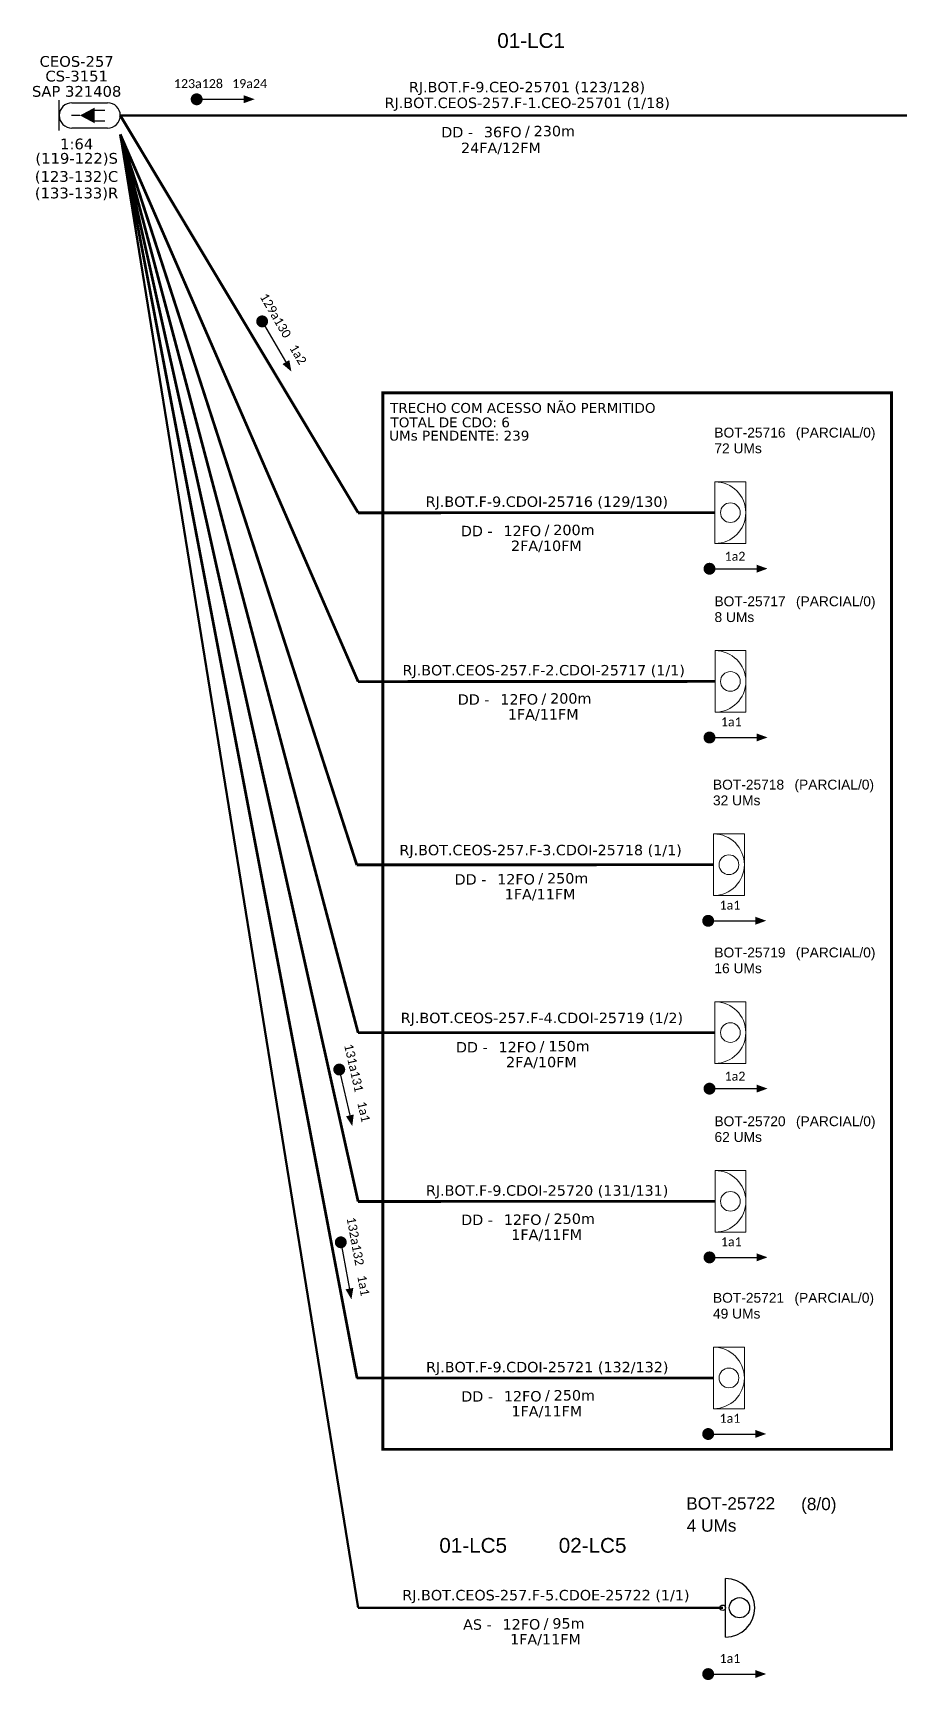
# Model space of a CAD drawing. Header units: millimetres. Extents: x 8485 to 9008, y -2695 to -2035.
# Drawn here: x 8484.9 to 8660.7, y -2622 to -2287.5 of the extents above; entities that cross this region are included whole.
import ezdxf
from ezdxf.enums import TextEntityAlignment as Align

# ---------------------------------------------------------------- set-up
doc = ezdxf.new("R2010")
doc.units = ezdxf.units.MM
doc.header["$MEASUREMENT"] = 0
for name, color, linetype, lineweight in [("20.0-LEGENDA DOS CDO'S", 1, 'Continuous', 0), ('20.1-CDO_INTERIOR', 1, 'Continuous', 0), ('20.2-CDO_POSTE', 1, 'Continuous', 5), ('40.1-ETIQUETAS', 1, 'Continuous', 20)]:
    doc.layers.add(name, color=color, linetype=linetype, lineweight=lineweight)
for name, color, linetype in [('20.4-CEOS', 1, 'Continuous'), ('CAP a instalar', 1, 'Continuous'), ('CD de instalação futura', 8, 'Continuous'), ('label_cabos', 7, 'Continuous'), ('SETA', 7, 'Continuous')]:
    doc.layers.add(name, color=color, linetype=linetype)
doc.styles.add('ARIAL', font='arial.ttf')
doc.styles.add('siredit', font='verdana.ttf')
doc.linetypes.add('FENCELINE1', pattern='A,0.25,-0.1,[133,ltypeshp.shx,S=0.1,R=0,X=-0.1,Y=0],-0.1,1', length=1.45)

# ---------------------------------------------------------------- blocks, each defined once
blk = doc.blocks.new('CEOS_RP_CT_DRT')
at = {"layer": '20.4-CEOS', "color": 0}
for p, q in [((-4.54, 1.19), (-1.19, 1.19)), ((-1.19, -1.19), (-4.54, -1.19))]:
    blk.add_line(p, q, dxfattribs=at)
for points in [[(-5.73, -1.43), (-5.73, 1.44)], [(-3.79, 0), (-4.59, 0)], [(-2.47, 0.48), (-1.45, 0.48)], [(-2.47, -0.52), (-1.45, -0.52)]]:
    blk.add_lwpolyline(points, dxfattribs=at)
blk.add_lwpolyline([(-3.79, 0, 0, 1.47, 0), (-2.41, 0, 1.47, 1.47, 0)], format="xyseb", dxfattribs=at)
for centre, start, end in [((-4.54, 0), 90, 270), ((-1.19, 0), 270, 90)]:
    blk.add_arc(centre, 1.19, start, end, dxfattribs=at)
at = {"layer": '20.4-CEOS', "color": 7, "style": 'siredit'}
for tag, p in [('Nº_DA_CEOS', (-2.86, 5.6)), ('LOCAL', (-2.86, 4.24)), ('SAP', (-2.86, 2.78)), ('RACIO_SPLITAGEM', (-2.86, -1.88)), ('FIBRAS_SPLITTER', (-2.86, -3.58)), ('FIBRAS_TOP_C', (-2.86, -5.08)), ('RESERVA_FINAIS', (-2.86, -6.39))]:
    blk.add_attdef(tag, text='', height=1.01, dxfattribs=at).set_placement(p, align=Align.TOP_CENTER)
blk = doc.blocks.new('CDOI_INT')
at = {"layer": '20.1-CDO_INTERIOR', "color": 0, "lineweight": 18}
blk.add_lwpolyline([(4.25, -4.25), (4.25, 4.25), (0, 4.25), (0, -4.25)], close=True, dxfattribs=at)
blk.add_circle((2.12, 0), 1.36, dxfattribs=at)
blk.add_arc((0, 0), 4.25, 270, 90, dxfattribs=at)
at = {"layer": "20.0-LEGENDA DOS CDO'S", "color": 0, "style": 'ARIAL'}
for tag, p in [('CDO_N', (-0.08, 10.38)), ('SPLITER_1', (21.18, 10.38)), ('SURVEY', (-0.08, 8.2)), ('SPLITER_2', (21.19, 8.68)), ('SAP', (-0.08, 6.23)), ('1:XX', (5.94, -2.22)), ('UMS', (5.94, -4.24))]:
    blk.add_attdef(tag, p, '', height=1.36, dxfattribs=at)
blk.add_attdef('FIBRAS_UTILIZADAS', text='', height=1.36, dxfattribs=at).set_placement((15.34, 10.38), align=Align.CENTER)
blk = doc.blocks.new('ETIQUETA_RS5F')
at = {"layer": '40.1-ETIQUETAS', "color": 0, "style": 'siredit'}
blk.add_text('/', height=1.5, dxfattribs=at).set_placement((1.55, -1.95), align=Align.MIDDLE_RIGHT)
for tag, p in [('ETIQUETA_R_PRIMARIA', (1.18, 4.1)), ('ETIQUETA_R_SECUNDARIA', (1.18, 2.1)), ('F_ATIVAS/F_MORTAS', (1.11, -4.24))]:
    blk.add_attdef(tag, text='', height=1.5, dxfattribs=at).set_placement(p, align=Align.MIDDLE_CENTER)
for tag, p in [('TIPO_CABO', (-6.62, -2.12)), ('CAP_CABO', (0.37, -2.09))]:
    blk.add_attdef(tag, text='', height=1.5, dxfattribs=at).set_placement(p, align=Align.MIDDLE_RIGHT)
blk.add_attdef('METROS', text='', height=1.5, dxfattribs=at).set_placement((2.11, -1.95), align=Align.MIDDLE_LEFT)
for tag, p in [('FUSÃO_1', (0.82, -8.39)), ('FUSÃO_2', (0.82, -10.6)), ('FUSÃO_3', (0.82, -12.93)), ('FUSÃO_4', (0.82, -15.14)), ('FUSÃO_5', (0.82, -17.16))]:
    blk.add_attdef(tag, text='', height=1.5, dxfattribs=at).set_placement(p, align=Align.CENTER)
blk = doc.blocks.new('CDOE POSTE_')
at = {"color": 1}
blk.add_line((12.92, -5.49), (-2.38, -5.49), dxfattribs=at)
for centre, radius in [((5.27, -1.86), 2.64), ((5.27, -6.2), 0.708)]:
    blk.add_circle(centre, radius, dxfattribs=at)
blk.add_arc((5.27, -5.49), 7.65, 0, 180, dxfattribs=at)
blk = doc.blocks.new('CDOE-TEXTO PADRÃO')
at = {"layer": "20.0-LEGENDA DOS CDO'S", "color": 0, "style": 'ARIAL'}
for tag, p in [('CDO_N', (0.49, 7.39)), ('CORDOALHA', (0.5, 4.33)), ('SAP', (0.51, 1.67)), ('SPLITER_1', (0.59, -0.91)), ('SPLITER_2', (0.6, -3.55)), ('(XX-XX_F)S', (0.54, -8.29)), ('(XX-XX_L)S', (0.55, -10.83)), ('UMS', (0.55, -13.15))]:
    blk.add_attdef(tag, p, '', height=1.7, rotation=0.118, dxfattribs=at)
blk.add_attdef('FIBRAS_UTILIZADAS', text='', height=1.7, rotation=0.118, dxfattribs=at).set_placement((19.77, 7.43), align=Align.CENTER)

msp = doc.modelspace()

# ---------------------------------------------------------------- linework, layer by layer
at = {"const_width": 1.21}
for points in [[(8517.53, -2301.02, 1), (8518.74, -2301.02, 1)], [(8531.12, -2345.6, 1), (8531.73, -2346.64, 1)], [(8621.63, -2396.35, 1), (8622.84, -2396.35, 1)], [(8621.63, -2430.62, 1), (8622.84, -2430.62, 1)], [(8621.36, -2467.84, 1), (8622.57, -2467.84, 1)], [(8546.94, -2497.45, 1), (8547.21, -2498.62, 1)], [(8621.63, -2501.92, 1), (8622.84, -2501.92, 1)], [(8547.28, -2532.53, 1), (8547.5, -2533.71, 1)], [(8621.63, -2536.19, 1), (8622.84, -2536.19, 1)], [(8621.36, -2572.05, 1), (8622.57, -2572.05, 1)], [(8621.36, -2620.8, 1), (8622.57, -2620.8, 1)]]:
    msp.add_lwpolyline(points, format="xyb", close=True, dxfattribs=at)
at = {"color": 3, "const_width": 0.6}
msp.add_lwpolyline([(8555.9, -2360.64), (8659.18, -2360.64), (8659.18, -2575.16), (8555.9, -2575.16)], close=True, dxfattribs=at)
at = {"layer": 'CAP a instalar', "color": 8, "ltscale": 7, "const_width": 0.565}
for points in [[(8502.62, -2304.29), (8550.91, -2384.96)], [(8502.62, -2308.14), (8550.91, -2419.26)], [(8502.62, -2308.14), (8550.64, -2456.48)], [(8502.62, -2308.14), (8550.91, -2490.57)], [(8502.62, -2308.14), (8550.91, -2524.83)], [(8550.69, -2560.69), (8502.62, -2308.14)], [(8550.91, -2384.99), (8623.35, -2384.96)], [(8550.91, -2419.26), (8623.36, -2419.23)], [(8550.64, -2456.48), (8623.06, -2456.45)], [(8550.91, -2490.57), (8623.35, -2490.53)], [(8550.91, -2524.83), (8623.36, -2524.8)], [(8550.64, -2560.69), (8623.06, -2560.66)]]:
    msp.add_lwpolyline(points, dxfattribs=at)
at = {"layer": 'CAP a instalar', "color": 10, "ltscale": 7, "const_width": 0.467}
msp.add_lwpolyline([(8502.62, -2304.29), (8663.09, -2304.29)], dxfattribs=at)
at = {"layer": 'CAP a instalar', "color": 10, "linetype": 'FENCELINE1', "ltscale": 10, "const_width": 0.467}
for points in [[(8550.91, -2607.32), (8502.62, -2308.14)], [(8550.91, -2607.32), (8624.98, -2607.32)]]:
    msp.add_lwpolyline(points, dxfattribs=at)
at = {"layer": 'SETA'}
for points in [[(8518.14, -2301.02), (8528.54, -2301.02)], [(8531.43, -2346.12), (8536.65, -2355.11)], [(8622.23, -2396.35), (8632.64, -2396.35)], [(8622.23, -2430.62), (8632.64, -2430.62)], [(8621.97, -2467.84), (8632.37, -2467.84)], [(8547.07, -2498.04), (8549.4, -2508.17)], [(8622.23, -2501.92), (8632.64, -2501.92)], [(8547.39, -2533.12), (8549.28, -2543.35)], [(8622.23, -2536.19), (8632.64, -2536.19)], [(8621.97, -2572.05), (8632.37, -2572.05)], [(8621.97, -2620.8), (8632.37, -2620.8)]]:
    msp.add_lwpolyline(points, dxfattribs=at)
for points in [[(8527.7, -2300.2), (8529.92, -2301.01), (8527.7, -2301.81)], [(8536.94, -2353.98), (8537.36, -2356.3), (8535.55, -2354.79)], [(8631.8, -2395.53), (8634.02, -2396.33), (8631.8, -2397.14)], [(8631.8, -2429.8), (8634.02, -2430.6), (8631.8, -2431.41)], [(8631.53, -2467.01), (8633.75, -2467.82), (8631.53, -2468.63)], [(8631.8, -2501.1), (8634.02, -2501.91), (8631.8, -2502.71)], [(8550.01, -2507.18), (8549.72, -2509.52), (8548.44, -2507.54)], [(8631.8, -2535.37), (8634.02, -2536.17), (8631.8, -2536.98)], [(8549.94, -2542.38), (8549.55, -2544.71), (8548.35, -2542.67)], [(8631.53, -2571.22), (8633.75, -2572.03), (8631.53, -2572.84)], [(8631.53, -2619.98), (8633.75, -2620.78), (8631.53, -2621.59)]]:
    msp.add_solid(points, dxfattribs=at)

# ---------------------------------------------------------------- block references
at = {"layer": '20.2-CDO_POSTE'}
ref = msp.add_blockref('CDOE-TEXTO PADRÃO', (8628.25, -2604.14), dxfattribs=dict(at, xscale=1.47, yscale=1.47, zscale=1.47))
ref.add_attrib('CDO_N', 'BOT-25722', (8617.52, -2587.4), dxfattribs={"layer": "20.0-LEGENDA DOS CDO'S", "color": 0, "height": 2.499, "rotation": 0.118, "style": 'ARIAL'})
ref.add_attrib('CORDOALHA', '4 UMs', (8617.62, -2591.9), dxfattribs={"layer": "20.0-LEGENDA DOS CDO'S", "color": 0, "height": 2.499, "rotation": 0.118, "style": 'ARIAL'})
ref.add_attrib('FIBRAS_UTILIZADAS', '       (8/0)', dxfattribs={"layer": "20.0-LEGENDA DOS CDO'S", "color": 0, "height": 2.4988, "rotation": 0.118, "style": 'ARIAL'}).set_placement((8641.03, -2587.51), align=Align.CENTER)
at = {"layer": '20.4-CEOS'}
ref = msp.add_blockref('CEOS_RP_CT_DRT', (8502.63, -2304.3), dxfattribs=dict(at, xscale=2.161665797233582, yscale=2.161665797233582, zscale=2.161665791999999))
ref.add_attrib('Nº_DA_CEOS', 'CEOS-257', dxfattribs={"color": 7, "height": 2.183, "style": 'siredit'}).set_placement((8493.77, -2292.24), align=Align.TOP_CENTER)
ref.add_attrib('LOCAL', 'CS-3151', dxfattribs={"color": 7, "height": 2.183, "style": 'siredit'}).set_placement((8493.77, -2295.22), align=Align.TOP_CENTER)
ref.add_attrib('SAP', 'SAP 321408', dxfattribs={"color": 7, "height": 2.183, "style": 'siredit'}).set_placement((8493.77, -2298.32), align=Align.TOP_CENTER)
ref.add_attrib('RACIO_SPLITAGEM', '1:64', dxfattribs={"color": 7, "height": 2.183, "style": 'siredit'}).set_placement((8493.77, -2309), align=Align.TOP_CENTER)
ref.add_attrib('FIBRAS_SPLITTER', '(119-122)S', dxfattribs={"color": 7, "height": 2.183, "style": 'siredit'}).set_placement((8493.77, -2311.92), align=Align.TOP_CENTER)
ref.add_attrib('FIBRAS_TOP_C', '(123-132)C', dxfattribs={"color": 7, "height": 2.183, "style": 'siredit'}).set_placement((8493.75, -2315.6), align=Align.TOP_CENTER)
ref.add_attrib('RESERVA_FINAIS', '(133-133)R', dxfattribs={"color": 7, "height": 2.183, "style": 'siredit'}).set_placement((8493.75, -2318.96), align=Align.TOP_CENTER)
at = {"layer": 'CAP a instalar', "color": 1, "linetype": 'FENCELINE1', "ltscale": 7}
ref = msp.add_blockref('ETIQUETA_RS5F', (8583.57, -2304.71), dxfattribs=dict(at, xscale=1.411343981848631, yscale=1.411343981849711, zscale=1.411343981849999))
ref.add_attrib('ETIQUETA_R_PRIMARIA', 'RJ.BOT.F-9.CEO-25701 (123/128)', dxfattribs={"layer": '40.1-ETIQUETAS', "color": 0, "height": 2.117, "style": 'siredit'}).set_placement((8585.19, -2298.54), align=Align.MIDDLE_CENTER)
ref.add_attrib('ETIQUETA_R_SECUNDARIA', 'RJ.BOT.CEOS-257.F-1.CEO-25701 (1/18)', dxfattribs={"layer": '40.1-ETIQUETAS', "color": 0, "height": 2.117, "style": 'siredit'}).set_placement((8585.24, -2301.74), align=Align.MIDDLE_CENTER)
ref.add_attrib('TIPO_CABO', 'DD -', dxfattribs={"layer": '40.1-ETIQUETAS', "color": 0, "height": 2.117, "style": 'siredit'}).set_placement((8574.23, -2307.7), align=Align.MIDDLE_RIGHT)
ref.add_attrib('CAP_CABO', '36FO', dxfattribs={"layer": '40.1-ETIQUETAS', "color": 0, "height": 2.117, "style": 'siredit'}).set_placement((8584.09, -2307.67), align=Align.MIDDLE_RIGHT)
ref.add_attrib('METROS', '230m', dxfattribs={"layer": '40.1-ETIQUETAS', "color": 0, "height": 2.117, "style": 'siredit'}).set_placement((8586.55, -2307.47), align=Align.MIDDLE_LEFT)
ref.add_attrib('F_ATIVAS/F_MORTAS', '24FA/12FM', dxfattribs={"layer": '40.1-ETIQUETAS', "color": 0, "height": 2.117, "style": 'siredit'}).set_placement((8579.9, -2310.89), align=Align.MIDDLE_CENTER)
at = {"layer": 'CAP a instalar', "color": 8, "linetype": 'FENCELINE1', "ltscale": 7}
ref = msp.add_blockref('ETIQUETA_RS5F', (8587.55, -2385.7), dxfattribs=dict(at, xscale=1.411343981848631, yscale=1.411343981849711, zscale=1.411343981849999))
ref.add_attrib('ETIQUETA_R_SECUNDARIA', 'RJ.BOT.F-9.CDOI-25716 (129/130)', dxfattribs={"layer": '40.1-ETIQUETAS', "color": 0, "height": 2.117, "style": 'siredit'}).set_placement((8589.22, -2382.73), align=Align.MIDDLE_CENTER)
ref.add_attrib('TIPO_CABO', 'DD -', dxfattribs={"layer": '40.1-ETIQUETAS', "color": 0, "height": 2.117, "style": 'siredit'}).set_placement((8578.21, -2388.69), align=Align.MIDDLE_RIGHT)
ref.add_attrib('CAP_CABO', '12FO', dxfattribs={"layer": '40.1-ETIQUETAS', "color": 0, "height": 2.117, "style": 'siredit'}).set_placement((8588.06, -2388.66), align=Align.MIDDLE_RIGHT)
ref.add_attrib('METROS', '200m', dxfattribs={"layer": '40.1-ETIQUETAS', "color": 0, "height": 2.117, "style": 'siredit'}).set_placement((8590.53, -2388.46), align=Align.MIDDLE_LEFT)
ref.add_attrib('F_ATIVAS/F_MORTAS', '2FA/10FM', dxfattribs={"layer": '40.1-ETIQUETAS', "color": 0, "height": 2.117, "style": 'siredit'}).set_placement((8589.12, -2391.69), align=Align.MIDDLE_CENTER)
ref = msp.add_blockref('ETIQUETA_RS5F', (8586.91, -2419.92), dxfattribs=dict(at, xscale=1.411343981848631, yscale=1.411343981849711, zscale=1.411343981849999))
ref.add_attrib('ETIQUETA_R_SECUNDARIA', 'RJ.BOT.CEOS-257.F-2.CDOI-25717 (1/1)', dxfattribs={"layer": '40.1-ETIQUETAS', "color": 0, "height": 2.117, "style": 'siredit'}).set_placement((8588.58, -2416.95), align=Align.MIDDLE_CENTER)
ref.add_attrib('TIPO_CABO', 'DD -', dxfattribs={"layer": '40.1-ETIQUETAS', "color": 0, "height": 2.117, "style": 'siredit'}).set_placement((8577.57, -2422.91), align=Align.MIDDLE_RIGHT)
ref.add_attrib('CAP_CABO', '12FO', dxfattribs={"layer": '40.1-ETIQUETAS', "color": 0, "height": 2.117, "style": 'siredit'}).set_placement((8587.43, -2422.87), align=Align.MIDDLE_RIGHT)
ref.add_attrib('METROS', '200m', dxfattribs={"layer": '40.1-ETIQUETAS', "color": 0, "height": 2.117, "style": 'siredit'}).set_placement((8589.89, -2422.68), align=Align.MIDDLE_LEFT)
ref.add_attrib('F_ATIVAS/F_MORTAS', '1FA/11FM', dxfattribs={"layer": '40.1-ETIQUETAS', "color": 0, "height": 2.117, "style": 'siredit'}).set_placement((8588.48, -2425.91), align=Align.MIDDLE_CENTER)
ref = msp.add_blockref('ETIQUETA_RS5F', (8586.28, -2456.44), dxfattribs=dict(at, xscale=1.411343981848631, yscale=1.411343981849711, zscale=1.411343981849999))
ref.add_attrib('ETIQUETA_R_SECUNDARIA', 'RJ.BOT.CEOS-257.F-3.CDOI-25718 (1/1)', dxfattribs={"layer": '40.1-ETIQUETAS', "color": 0, "height": 2.117, "style": 'siredit'}).set_placement((8587.95, -2453.47), align=Align.MIDDLE_CENTER)
ref.add_attrib('TIPO_CABO', 'DD -', dxfattribs={"layer": '40.1-ETIQUETAS', "color": 0, "height": 2.117, "style": 'siredit'}).set_placement((8576.94, -2459.43), align=Align.MIDDLE_RIGHT)
ref.add_attrib('CAP_CABO', '12FO', dxfattribs={"layer": '40.1-ETIQUETAS', "color": 0, "height": 2.117, "style": 'siredit'}).set_placement((8586.79, -2459.4), align=Align.MIDDLE_RIGHT)
ref.add_attrib('METROS', '250m', dxfattribs={"layer": '40.1-ETIQUETAS', "color": 0, "height": 2.117, "style": 'siredit'}).set_placement((8589.26, -2459.2), align=Align.MIDDLE_LEFT)
ref.add_attrib('F_ATIVAS/F_MORTAS', '1FA/11FM', dxfattribs={"layer": '40.1-ETIQUETAS', "color": 0, "height": 2.117, "style": 'siredit'}).set_placement((8587.84, -2462.43), align=Align.MIDDLE_CENTER)
ref = msp.add_blockref('ETIQUETA_RS5F', (8586.54, -2490.53), dxfattribs=dict(at, xscale=1.411343981848631, yscale=1.411343981849711, zscale=1.411343981849999))
ref.add_attrib('ETIQUETA_R_SECUNDARIA', 'RJ.BOT.CEOS-257.F-4.CDOI-25719 (1/2)', dxfattribs={"layer": '40.1-ETIQUETAS', "color": 0, "height": 2.117, "style": 'siredit'}).set_placement((8588.21, -2487.56), align=Align.MIDDLE_CENTER)
ref.add_attrib('TIPO_CABO', 'DD -', dxfattribs={"layer": '40.1-ETIQUETAS', "color": 0, "height": 2.117, "style": 'siredit'}).set_placement((8577.21, -2493.51), align=Align.MIDDLE_RIGHT)
ref.add_attrib('CAP_CABO', '12FO', dxfattribs={"layer": '40.1-ETIQUETAS', "color": 0, "height": 2.117, "style": 'siredit'}).set_placement((8587.06, -2493.48), align=Align.MIDDLE_RIGHT)
ref.add_attrib('METROS', '150m', dxfattribs={"layer": '40.1-ETIQUETAS', "color": 0, "height": 2.117, "style": 'siredit'}).set_placement((8589.53, -2493.29), align=Align.MIDDLE_LEFT)
ref.add_attrib('F_ATIVAS/F_MORTAS', '2FA/10FM', dxfattribs={"layer": '40.1-ETIQUETAS', "color": 0, "height": 2.117, "style": 'siredit'}).set_placement((8588.11, -2496.52), align=Align.MIDDLE_CENTER)
ref = msp.add_blockref('ETIQUETA_RS5F', (8587.61, -2525.57), dxfattribs=dict(at, xscale=1.411343981848631, yscale=1.411343981849711, zscale=1.411343981849999))
ref.add_attrib('ETIQUETA_R_SECUNDARIA', 'RJ.BOT.F-9.CDOI-25720 (131/131)', dxfattribs={"layer": '40.1-ETIQUETAS', "color": 0, "height": 2.117, "style": 'siredit'}).set_placement((8589.28, -2522.6), align=Align.MIDDLE_CENTER)
ref.add_attrib('TIPO_CABO', 'DD -', dxfattribs={"layer": '40.1-ETIQUETAS', "color": 0, "height": 2.117, "style": 'siredit'}).set_placement((8578.27, -2528.56), align=Align.MIDDLE_RIGHT)
ref.add_attrib('CAP_CABO', '12FO', dxfattribs={"layer": '40.1-ETIQUETAS', "color": 0, "height": 2.117, "style": 'siredit'}).set_placement((8588.13, -2528.53), align=Align.MIDDLE_RIGHT)
ref.add_attrib('METROS', '250m', dxfattribs={"layer": '40.1-ETIQUETAS', "color": 0, "height": 2.117, "style": 'siredit'}).set_placement((8590.59, -2528.33), align=Align.MIDDLE_LEFT)
ref.add_attrib('F_ATIVAS/F_MORTAS', '1FA/11FM', dxfattribs={"layer": '40.1-ETIQUETAS', "color": 0, "height": 2.117, "style": 'siredit'}).set_placement((8589.18, -2531.57), align=Align.MIDDLE_CENTER)
ref = msp.add_blockref('ETIQUETA_RS5F', (8587.63, -2561.43), dxfattribs=dict(at, xscale=1.411343981848631, yscale=1.411343981849711, zscale=1.411343981849999))
ref.add_attrib('ETIQUETA_R_SECUNDARIA', 'RJ.BOT.F-9.CDOI-25721 (132/132)', dxfattribs={"layer": '40.1-ETIQUETAS', "color": 0, "height": 2.117, "style": 'siredit'}).set_placement((8589.3, -2558.46), align=Align.MIDDLE_CENTER)
ref.add_attrib('TIPO_CABO', 'DD -', dxfattribs={"layer": '40.1-ETIQUETAS', "color": 0, "height": 2.117, "style": 'siredit'}).set_placement((8578.29, -2564.42), align=Align.MIDDLE_RIGHT)
ref.add_attrib('CAP_CABO', '12FO', dxfattribs={"layer": '40.1-ETIQUETAS', "color": 0, "height": 2.117, "style": 'siredit'}).set_placement((8588.14, -2564.38), align=Align.MIDDLE_RIGHT)
ref.add_attrib('METROS', '250m', dxfattribs={"layer": '40.1-ETIQUETAS', "color": 0, "height": 2.117, "style": 'siredit'}).set_placement((8590.61, -2564.19), align=Align.MIDDLE_LEFT)
ref.add_attrib('F_ATIVAS/F_MORTAS', '1FA/11FM', dxfattribs={"layer": '40.1-ETIQUETAS', "color": 0, "height": 2.117, "style": 'siredit'}).set_placement((8589.2, -2567.42), align=Align.MIDDLE_CENTER)
at = {"layer": 'CAP a instalar', "color": 1, "linetype": 'FENCELINE1', "ltscale": 7}
ref = msp.add_blockref('ETIQUETA_RS5F', (8587.36, -2607.74), dxfattribs=dict(at, xscale=1.411343981848631, yscale=1.411343981849711, zscale=1.411343981849999))
ref.add_attrib('ETIQUETA_R_SECUNDARIA', 'RJ.BOT.CEOS-257.F-5.CDOE-25722 (1/1)', dxfattribs={"layer": '40.1-ETIQUETAS', "color": 0, "height": 2.117, "style": 'siredit'}).set_placement((8589.03, -2604.77), align=Align.MIDDLE_CENTER)
ref.add_attrib('TIPO_CABO', 'AS -', dxfattribs={"layer": '40.1-ETIQUETAS', "color": 0, "height": 2.117, "style": 'siredit'}).set_placement((8578.02, -2610.73), align=Align.MIDDLE_RIGHT)
ref.add_attrib('CAP_CABO', '12FO', dxfattribs={"layer": '40.1-ETIQUETAS', "color": 0, "height": 2.117, "style": 'siredit'}).set_placement((8587.88, -2610.69), align=Align.MIDDLE_RIGHT)
ref.add_attrib('METROS', '95m', dxfattribs={"layer": '40.1-ETIQUETAS', "color": 0, "height": 2.117, "style": 'siredit'}).set_placement((8590.34, -2610.5), align=Align.MIDDLE_LEFT)
ref.add_attrib('F_ATIVAS/F_MORTAS', '1FA/11FM', dxfattribs={"layer": '40.1-ETIQUETAS', "color": 0, "height": 2.117, "style": 'siredit'}).set_placement((8588.93, -2613.73), align=Align.MIDDLE_CENTER)
at = {"layer": 'CD de instalação futura', "color": 8, "ltscale": 11}
ref = msp.add_blockref('CDOI_INT', (8623.35, -2384.96), dxfattribs=dict(at, xscale=1.470653668531895, yscale=1.470653668531895, zscale=1.470653668531895))
ref.add_attrib('CDO_N', 'BOT-25716', (8623.22, -2369.7), dxfattribs={"layer": "20.0-LEGENDA DOS CDO'S", "color": 0, "height": 2, "style": 'ARIAL'})
ref.add_attrib('FIBRAS_UTILIZADAS', '     (PARCIAL/0)', dxfattribs={"layer": "20.0-LEGENDA DOS CDO'S", "color": 0, "height": 2.0005, "style": 'ARIAL'}).set_placement((8645.9, -2369.7), align=Align.CENTER)
ref.add_attrib('SURVEY', '72 UMs', (8623.23, -2372.9), dxfattribs={"layer": "20.0-LEGENDA DOS CDO'S", "color": 0, "height": 2, "style": 'ARIAL'})
ref = msp.add_blockref('CDOI_INT', (8623.36, -2419.23), dxfattribs=dict(at, xscale=1.470653668531895, yscale=1.470653668531895, zscale=1.470653668531895))
ref.add_attrib('CDO_N', 'BOT-25717', (8623.24, -2403.96), dxfattribs={"layer": "20.0-LEGENDA DOS CDO'S", "color": 0, "height": 2, "style": 'ARIAL'})
ref.add_attrib('FIBRAS_UTILIZADAS', '     (PARCIAL/0)', dxfattribs={"layer": "20.0-LEGENDA DOS CDO'S", "color": 0, "height": 2.0005, "style": 'ARIAL'}).set_placement((8645.92, -2403.96), align=Align.CENTER)
ref.add_attrib('SURVEY', '8 UMs', (8623.25, -2407.17), dxfattribs={"layer": "20.0-LEGENDA DOS CDO'S", "color": 0, "height": 2, "style": 'ARIAL'})
ref = msp.add_blockref('CDOI_INT', (8623.06, -2456.45), dxfattribs=dict(at, xscale=1.470653668531895, yscale=1.470653668531895, zscale=1.470653668531895))
ref.add_attrib('CDO_N', 'BOT-25718', (8622.94, -2441.18), dxfattribs={"layer": "20.0-LEGENDA DOS CDO'S", "color": 0, "height": 2, "style": 'ARIAL'})
ref.add_attrib('FIBRAS_UTILIZADAS', '     (PARCIAL/0)', dxfattribs={"layer": "20.0-LEGENDA DOS CDO'S", "color": 0, "height": 2.0005, "style": 'ARIAL'}).set_placement((8645.62, -2441.18), align=Align.CENTER)
ref.add_attrib('SURVEY', '32 UMs', (8622.94, -2444.39), dxfattribs={"layer": "20.0-LEGENDA DOS CDO'S", "color": 0, "height": 2, "style": 'ARIAL'})
ref = msp.add_blockref('CDOI_INT', (8623.35, -2490.53), dxfattribs=dict(at, xscale=1.470653668531895, yscale=1.470653668531895, zscale=1.470653668531895))
ref.add_attrib('CDO_N', 'BOT-25719', (8623.22, -2475.27), dxfattribs={"layer": "20.0-LEGENDA DOS CDO'S", "color": 0, "height": 2, "style": 'ARIAL'})
ref.add_attrib('FIBRAS_UTILIZADAS', '     (PARCIAL/0)', dxfattribs={"layer": "20.0-LEGENDA DOS CDO'S", "color": 0, "height": 2.0005, "style": 'ARIAL'}).set_placement((8645.9, -2475.27), align=Align.CENTER)
ref.add_attrib('SURVEY', '16 UMs', (8623.23, -2478.47), dxfattribs={"layer": "20.0-LEGENDA DOS CDO'S", "color": 0, "height": 2, "style": 'ARIAL'})
ref = msp.add_blockref('CDOI_INT', (8623.36, -2524.8), dxfattribs=dict(at, xscale=1.470653668531895, yscale=1.470653668531895, zscale=1.470653668531895))
ref.add_attrib('CDO_N', 'BOT-25720', (8623.24, -2509.54), dxfattribs={"layer": "20.0-LEGENDA DOS CDO'S", "color": 0, "height": 2, "style": 'ARIAL'})
ref.add_attrib('FIBRAS_UTILIZADAS', '     (PARCIAL/0)', dxfattribs={"layer": "20.0-LEGENDA DOS CDO'S", "color": 0, "height": 2.0005, "style": 'ARIAL'}).set_placement((8645.92, -2509.54), align=Align.CENTER)
ref.add_attrib('SURVEY', '62 UMs', (8623.25, -2512.74), dxfattribs={"layer": "20.0-LEGENDA DOS CDO'S", "color": 0, "height": 2, "style": 'ARIAL'})
ref = msp.add_blockref('CDOI_INT', (8623.06, -2560.66), dxfattribs=dict(at, xscale=1.470653668531895, yscale=1.470653668531895, zscale=1.470653668531895))
ref.add_attrib('CDO_N', 'BOT-25721', (8622.94, -2545.39), dxfattribs={"layer": "20.0-LEGENDA DOS CDO'S", "color": 0, "height": 2, "style": 'ARIAL'})
ref.add_attrib('FIBRAS_UTILIZADAS', '     (PARCIAL/0)', dxfattribs={"layer": "20.0-LEGENDA DOS CDO'S", "color": 0, "height": 2.0005, "style": 'ARIAL'}).set_placement((8645.62, -2545.39), align=Align.CENTER)
ref.add_attrib('SURVEY', '49 UMs', (8622.94, -2548.6), dxfattribs={"layer": "20.0-LEGENDA DOS CDO'S", "color": 0, "height": 2, "style": 'ARIAL'})
at = {"layer": 'label_cabos', "xscale": 0.7775999903678894, "yscale": 0.7775999903678894, "zscale": 0.7775999903678894, "rotation": 270}
msp.add_blockref('CDOE POSTE_', (8629.76, -2603.23), dxfattribs=at)

# ---------------------------------------------------------------- texts
at = {"color": 3}
for s, height, style, p in [('01-LC1', 3, 'ARIAL', (8579.15, -2290.59)), ('TRECHO COM ACESSO NÃO PERMITIDO', 2, 'siredit', (8557.41, -2364.69)), ('TOTAL DE CDO: 6', 2, 'siredit', (8557.48, -2367.62)), ('UMs PENDENTE: 239', 2, 'siredit', (8557.21, -2370.32)), ('01-LC5', 3, 'ARIAL', (8567.39, -2596.16)), ('02-LC5', 3, 'ARIAL', (8591.63, -2596.16))]:
    msp.add_text(s, height=height, dxfattribs=dict(at, style=style)).set_placement(p)
at = {"char_height": 1.815, "width": 30.6841, "attachment_point": 5}
for s, insert in [('{\\fCalibri|b0|i0|c0|p34;\\C7;123a128}', (8518.49, -2297.85)), ('{\\fCalibri|b0|i0|c0|p34;\\C7;19a24}', (8528.88, -2297.85)), ('{\\fCalibri|b0|i0|c0|p34;\\C7;1a2}', (8627.41, -2393.82)), ('{\\fCalibri|b0|i0|c0|p34;\\C7;1a1}', (8626.66, -2427.44)), ('{\\fCalibri|b0|i0|c0|p34;\\C7;1a1}', (8626.39, -2464.66)), ('{\\fCalibri|b0|i0|c0|p34;\\C7;1a2}', (8627.41, -2499.39)), ('{\\fCalibri|b0|i0|c0|p34;\\C7;1a1}', (8626.66, -2533.01)), ('{\\fCalibri|b0|i0|c0|p34;\\C7;1a1}', (8626.39, -2568.87)), ('{\\fCalibri|b0|i0|c0|p34;\\C7;1a1}', (8626.39, -2617.62))]:
    msp.add_mtext(s, dxfattribs=dict(at, insert=insert))
for s, insert, rotation in [('{\\fCalibri|b0|i0|c0|p34;\\C7;129a130}', (8534.15, -2344.93), 300.1452), ('{\\fCalibri|b0|i0|c0|p34;\\C7;1a2}', (8538.72, -2352.84), 300.1452), ('{\\fCalibri|b0|i0|c0|p34;\\C7;131a131}', (8550.03, -2497.71), 282.9091), ('{\\fCalibri|b0|i0|c0|p34;\\C7;1a1}', (8552.05, -2506.61), 282.9091), ('{\\fCalibri|b0|i0|c0|p34;\\C7;132a132}', (8550.35, -2532.92), 280.4737), ('{\\fCalibri|b0|i0|c0|p34;\\C7;1a1}', (8551.99, -2541.9), 280.4737)]:
    msp.add_mtext(s, dxfattribs=dict(at, insert=insert, rotation=rotation))

doc.saveas('drawing.dxf')
